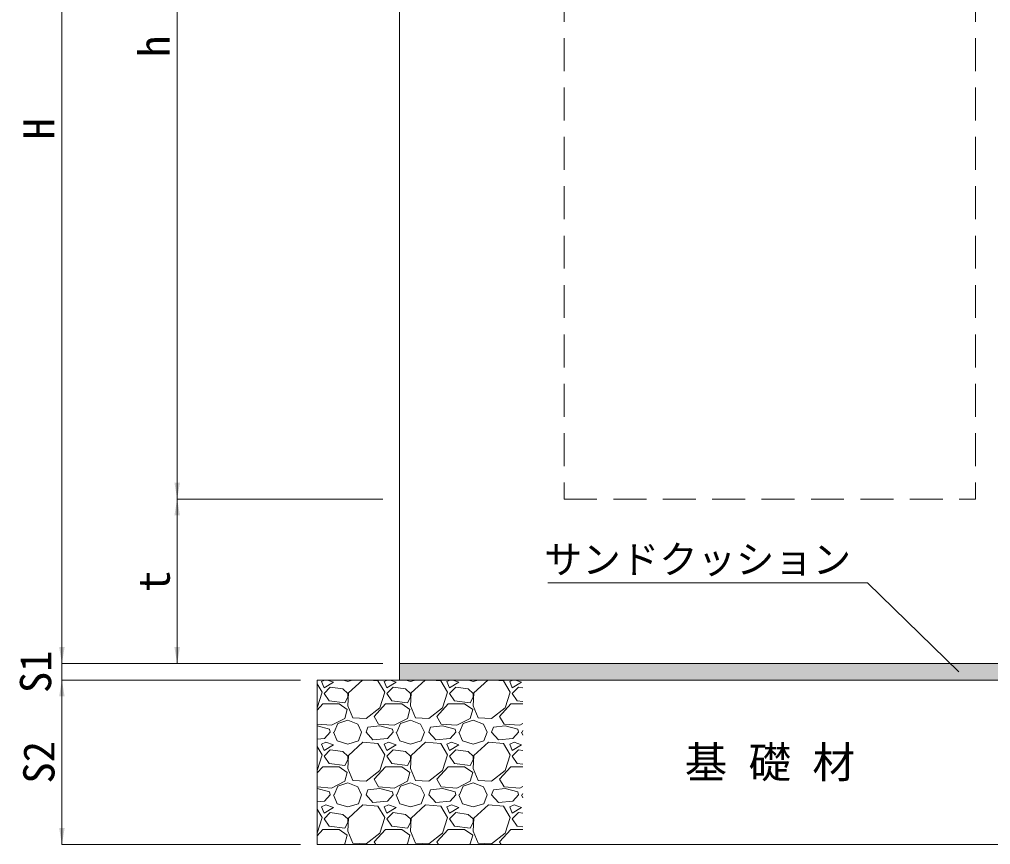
# Model space of a CAD drawing. Units: millimetres at full size; details may follow other scales. Extents: x 77366 to 106166, y -28085 to 6898.
# Drawn here: x 86254 to 87434, y 2743 to 3746 of the extents above; entities that cross this region are included whole.
import ezdxf
from ezdxf.enums import TextEntityAlignment as Align

# ---------------------------------------------------------------- set-up
doc = ezdxf.new("R2010")
doc.units = ezdxf.units.MM
doc.header["$LTSCALE"] = 50
doc.linetypes.add('USER2', pattern=[1.2, 0.8, -0.4])
doc.layers.add('モルタル', color=7, linetype='Continuous')
doc.layers.add('文字', color=7, linetype='Continuous')
for name, color, linetype, lineweight in [('基礎', 7, 'Continuous', 5), ('寸法線', 7, 'Continuous', 13), ('引出線', 4, 'Continuous', 13), ('本体', 2, 'Continuous', 20)]:
    doc.layers.add(name, color=color, linetype=linetype, lineweight=lineweight)
doc.styles.add('ＭＳ ゴシック', font='')
doc.styles.get('ＭＳ ゴシック').set_extended_font_data('MS Gothic')

# ---------------------------------------------------------------- blocks, each defined once
blk = doc.blocks.new('filled_arrow')
at = {"color": 0, "linetype": 'Continuous', "lineweight": -2}
blk.add_solid([(7.5, 1.25), (0, 0), (7.5, -1.25)], dxfattribs=at)

msp = doc.modelspace()

# ---------------------------------------------------------------- hatches: boundary and pattern name
at = {"layer": 'モルタル'}
msp.add_hatch(color=256, dxfattribs=at).paths.add_polyline_path([(87615.8, 2963.06), (86715.8, 2963.06), (86715.8, 2943.06), (87615.8, 2943.06)])

# ---------------------------------------------------------------- linework, layer by layer
at = {"layer": '基礎', "color": 3, "lineweight": 20}
for p, q in [((86615.8, 2943.06), (87715.8, 2943.06)), ((86615.8, 2943.06), (86615.8, 2743.06)), ((86615.8, 2743.06), (87715.8, 2743.06))]:
    msp.add_line(p, q, dxfattribs=at)
at = {"layer": '基礎'}
for p, q in [((86621.91, 2928.41), (86615.8, 2938.41)), ((86625.11, 2943.06), (86621.15, 2941.36)), ((86621.15, 2941.36), (86624.19, 2933.74)), ((86624.19, 2933.74), (86635.62, 2940.6)), ((86635.62, 2940.6), (86628.24, 2943.06)), ((86647.37, 2943.06), (86653.15, 2941.36)), ((86653.15, 2941.36), (86658.93, 2943.06)), ((86670.8, 2943.06), (86653.91, 2927.65)), ((86689.73, 2942.12), (86678.47, 2943.06)), ((86698.11, 2928.41), (86689.73, 2942.12)), ((86701.31, 2943.06), (86697.35, 2941.36)), ((86697.35, 2941.36), (86700.39, 2933.74)), ((86700.39, 2933.74), (86711.82, 2940.6)), ((86711.82, 2940.6), (86704.44, 2943.06)), ((86723.57, 2943.06), (86729.35, 2941.36)), ((86729.35, 2941.36), (86735.13, 2943.06)), ((86747, 2943.06), (86730.11, 2927.65)), ((86765.93, 2942.12), (86754.67, 2943.06)), ((86774.31, 2928.41), (86765.93, 2942.12)), ((86777.51, 2943.06), (86773.55, 2941.36)), ((86773.55, 2941.36), (86776.59, 2933.74)), ((86776.59, 2933.74), (86788.02, 2940.6)), ((86788.02, 2940.6), (86780.64, 2943.06)), ((86799.77, 2943.06), (86805.55, 2941.36)), ((86805.55, 2941.36), (86811.33, 2943.06)), ((86823.2, 2943.06), (86806.31, 2927.65)), ((86842.13, 2942.12), (86830.87, 2943.06)), ((86850.51, 2928.41), (86842.13, 2942.12)), ((86853.71, 2943.06), (86849.75, 2941.36)), ((86849.75, 2941.36), (86852.79, 2933.74)), ((86852.79, 2933.74), (86864.22, 2940.6)), ((86864.22, 2940.6), (86856.84, 2943.06)), ((86615.81, 2909.36), (86621.91, 2928.41)), ((86631.81, 2934.5), (86624.19, 2926.88)), ((86624.19, 2926.88), (86630.29, 2917.74)), ((86647.05, 2932.22), (86631.81, 2934.5)), ((86653.15, 2926.88), (86647.05, 2932.22)), ((86653.91, 2927.65), (86653.15, 2911.64)), ((86653.15, 2922.31), (86653.15, 2926.88)), ((86692.01, 2909.36), (86698.11, 2928.41)), ((86708.01, 2934.5), (86700.39, 2926.88)), ((86700.39, 2926.88), (86706.49, 2917.74)), ((86723.25, 2932.22), (86708.01, 2934.5)), ((86729.35, 2926.88), (86723.25, 2932.22)), ((86730.11, 2927.65), (86729.35, 2911.64)), ((86729.35, 2922.31), (86729.35, 2926.88)), ((86768.21, 2909.36), (86774.31, 2928.41)), ((86784.21, 2934.5), (86776.59, 2926.88)), ((86776.59, 2926.88), (86782.69, 2917.74)), ((86799.45, 2932.22), (86784.21, 2934.5)), ((86805.55, 2926.88), (86799.45, 2932.22)), ((86806.31, 2927.65), (86805.55, 2911.64)), ((86805.55, 2922.31), (86805.55, 2926.88)), ((86844.41, 2909.36), (86850.51, 2928.41)), ((86860.41, 2934.5), (86852.79, 2926.88)), ((86852.79, 2926.88), (86858.89, 2917.74)), ((86865.8, 2933.7), (86860.41, 2934.5)), ((86615.8, 2906.29), (86622.67, 2913.93)), ((86622.67, 2913.93), (86642.48, 2913.93)), ((86630.29, 2917.74), (86649.34, 2915.45)), ((86642.48, 2913.93), (86652.39, 2907.07)), ((86649.34, 2915.45), (86653.15, 2922.31)), ((86685.15, 2898.69), (86698.87, 2913.93)), ((86698.87, 2913.93), (86718.68, 2913.93)), ((86706.49, 2917.74), (86725.54, 2915.45)), ((86718.68, 2913.93), (86728.59, 2907.07)), ((86725.54, 2915.45), (86729.35, 2922.31)), ((86761.35, 2898.69), (86775.07, 2913.93)), ((86775.07, 2913.93), (86794.88, 2913.93)), ((86782.69, 2917.74), (86801.74, 2915.45)), ((86794.88, 2913.93), (86804.79, 2907.07)), ((86801.74, 2915.45), (86805.55, 2922.31)), ((86837.55, 2898.69), (86851.27, 2913.93)), ((86851.27, 2913.93), (86865.8, 2913.93)), ((86858.89, 2917.74), (86865.8, 2916.91)), ((86615.8, 2909.35), (86615.81, 2909.36)), ((86652.39, 2907.07), (86649.34, 2896.4)), ((86653.15, 2911.64), (86659.25, 2897.17)), ((86675.25, 2896.4), (86692.01, 2909.36)), ((86728.59, 2907.07), (86725.54, 2896.4)), ((86729.35, 2911.64), (86735.45, 2897.17)), ((86751.45, 2896.4), (86768.21, 2909.36)), ((86804.79, 2907.07), (86801.74, 2896.4)), ((86805.55, 2911.64), (86811.65, 2897.17)), ((86827.65, 2896.4), (86844.41, 2909.36)), ((86649.34, 2896.4), (86633.34, 2888.02)), ((86640.96, 2890.31), (86653.15, 2894.12)), ((86653.15, 2894.12), (86665.34, 2889.55)), ((86659.25, 2897.17), (86675.25, 2896.4)), ((86690.49, 2889.55), (86685.15, 2898.69)), ((86725.54, 2896.4), (86709.54, 2888.02)), ((86717.16, 2890.31), (86729.35, 2894.12)), ((86729.35, 2894.12), (86741.54, 2889.55)), ((86735.45, 2897.17), (86751.45, 2896.4)), ((86766.69, 2889.55), (86761.35, 2898.69)), ((86801.74, 2896.4), (86785.74, 2888.02)), ((86793.36, 2890.31), (86805.55, 2894.12)), ((86805.55, 2894.12), (86817.74, 2889.55)), ((86811.65, 2897.17), (86827.65, 2896.4)), ((86842.89, 2889.55), (86837.55, 2898.69)), ((86633.34, 2888.02), (86615.8, 2889.43)), ((86615.81, 2887.26), (86615.8, 2887.26)), ((86631.05, 2883.45), (86615.81, 2887.26)), ((86631.81, 2879.64), (86624.96, 2872.02)), ((86631.81, 2879.64), (86631.05, 2883.45)), ((86635.62, 2879.64), (86640.2, 2868.97)), ((86636.39, 2879.64), (86640.96, 2890.31)), ((86665.34, 2889.55), (86669.91, 2879.64)), ((86666.1, 2868.97), (86669.91, 2879.64)), ((86675.25, 2879.64), (86677.53, 2885.74)), ((86683.63, 2870.5), (86675.25, 2879.64)), ((86692.01, 2887.26), (86677.53, 2885.74)), ((86709.54, 2888.02), (86690.49, 2889.55)), ((86707.25, 2883.45), (86692.01, 2887.26)), ((86708.01, 2879.64), (86701.16, 2872.02)), ((86708.01, 2879.64), (86707.25, 2883.45)), ((86711.82, 2879.64), (86716.4, 2868.97)), ((86712.59, 2879.64), (86717.16, 2890.31)), ((86741.54, 2889.55), (86746.11, 2879.64)), ((86742.3, 2868.97), (86746.11, 2879.64)), ((86751.45, 2879.64), (86753.73, 2885.74)), ((86759.83, 2870.5), (86751.45, 2879.64)), ((86768.21, 2887.26), (86753.73, 2885.74)), ((86785.74, 2888.02), (86766.69, 2889.55)), ((86783.45, 2883.45), (86768.21, 2887.26)), ((86784.21, 2879.64), (86777.36, 2872.02)), ((86784.21, 2879.64), (86783.45, 2883.45)), ((86788.02, 2879.64), (86792.6, 2868.97)), ((86788.79, 2879.64), (86793.36, 2890.31)), ((86817.74, 2889.55), (86822.31, 2879.64)), ((86818.5, 2868.97), (86822.31, 2879.64)), ((86827.65, 2879.64), (86829.93, 2885.74)), ((86836.03, 2870.5), (86827.65, 2879.64)), ((86844.41, 2887.26), (86829.93, 2885.74)), ((86861.94, 2888.02), (86842.89, 2889.55)), ((86859.65, 2883.45), (86844.41, 2887.26)), ((86860.41, 2879.64), (86853.56, 2872.02)), ((86860.41, 2879.64), (86859.65, 2883.45)), ((86865.8, 2890.04), (86861.94, 2888.02)), ((86864.22, 2879.64), (86865.8, 2875.97)), ((86864.99, 2879.64), (86865.8, 2881.53)), ((86624.96, 2872.02), (86615.8, 2871.22)), ((86626.48, 2867.45), (86621.15, 2865.16)), ((86635.62, 2864.4), (86626.48, 2867.45)), ((86640.2, 2868.97), (86653.15, 2865.16)), ((86653.15, 2865.16), (86666.1, 2868.97)), ((86671.44, 2867.45), (86653.91, 2851.45)), ((86689.73, 2865.92), (86671.44, 2867.45)), ((86701.16, 2872.02), (86683.63, 2870.5)), ((86702.68, 2867.45), (86697.35, 2865.16)), ((86711.82, 2864.4), (86702.68, 2867.45)), ((86716.4, 2868.97), (86729.35, 2865.16)), ((86729.35, 2865.16), (86742.3, 2868.97)), ((86747.64, 2867.45), (86730.11, 2851.45)), ((86765.93, 2865.92), (86747.64, 2867.45)), ((86777.36, 2872.02), (86759.83, 2870.5)), ((86778.88, 2867.45), (86773.55, 2865.16)), ((86788.02, 2864.4), (86778.88, 2867.45)), ((86792.6, 2868.97), (86805.55, 2865.16)), ((86805.55, 2865.16), (86818.5, 2868.97)), ((86823.84, 2867.45), (86806.31, 2851.45)), ((86842.13, 2865.92), (86823.84, 2867.45)), ((86853.56, 2872.02), (86836.03, 2870.5)), ((86855.08, 2867.45), (86849.75, 2865.16)), ((86864.22, 2864.4), (86855.08, 2867.45)), ((86621.91, 2852.21), (86615.8, 2862.21)), ((86621.15, 2865.16), (86624.19, 2857.54)), ((86624.19, 2857.54), (86635.62, 2864.4)), ((86631.81, 2858.3), (86624.19, 2850.68)), ((86647.05, 2856.02), (86631.81, 2858.3)), ((86653.15, 2850.68), (86647.05, 2856.02)), ((86698.11, 2852.21), (86689.73, 2865.92)), ((86697.35, 2865.16), (86700.39, 2857.54)), ((86700.39, 2857.54), (86711.82, 2864.4)), ((86708.01, 2858.3), (86700.39, 2850.68)), ((86723.25, 2856.02), (86708.01, 2858.3)), ((86729.35, 2850.68), (86723.25, 2856.02)), ((86774.31, 2852.21), (86765.93, 2865.92)), ((86773.55, 2865.16), (86776.59, 2857.54)), ((86776.59, 2857.54), (86788.02, 2864.4)), ((86784.21, 2858.3), (86776.59, 2850.68)), ((86799.45, 2856.02), (86784.21, 2858.3)), ((86805.55, 2850.68), (86799.45, 2856.02)), ((86850.51, 2852.21), (86842.13, 2865.92)), ((86849.75, 2865.16), (86852.79, 2857.54)), ((86852.79, 2857.54), (86864.22, 2864.4)), ((86860.41, 2858.3), (86852.79, 2850.68)), ((86865.8, 2857.5), (86860.41, 2858.3)), ((86615.81, 2833.16), (86621.91, 2852.21)), ((86624.19, 2850.68), (86630.29, 2841.54)), ((86649.34, 2839.25), (86653.15, 2846.11)), ((86653.91, 2851.45), (86653.15, 2835.44)), ((86653.15, 2846.11), (86653.15, 2850.68)), ((86692.01, 2833.16), (86698.11, 2852.21)), ((86700.39, 2850.68), (86706.49, 2841.54)), ((86725.54, 2839.25), (86729.35, 2846.11)), ((86730.11, 2851.45), (86729.35, 2835.44)), ((86729.35, 2846.11), (86729.35, 2850.68)), ((86768.21, 2833.16), (86774.31, 2852.21)), ((86776.59, 2850.68), (86782.69, 2841.54)), ((86801.74, 2839.25), (86805.55, 2846.11)), ((86806.31, 2851.45), (86805.55, 2835.44)), ((86805.55, 2846.11), (86805.55, 2850.68)), ((86844.41, 2833.16), (86850.51, 2852.21)), ((86852.79, 2850.68), (86858.89, 2841.54)), ((86615.8, 2830.09), (86622.67, 2837.73)), ((86615.8, 2833.15), (86615.81, 2833.16)), ((86622.67, 2837.73), (86642.48, 2837.73)), ((86630.29, 2841.54), (86649.34, 2839.25)), ((86642.48, 2837.73), (86652.39, 2830.87)), ((86653.15, 2835.44), (86659.25, 2820.97)), ((86675.25, 2820.2), (86692.01, 2833.16)), ((86685.15, 2822.49), (86698.87, 2837.73)), ((86698.87, 2837.73), (86718.68, 2837.73)), ((86706.49, 2841.54), (86725.54, 2839.25)), ((86718.68, 2837.73), (86728.59, 2830.87)), ((86729.35, 2835.44), (86735.45, 2820.97)), ((86751.45, 2820.2), (86768.21, 2833.16)), ((86761.35, 2822.49), (86775.07, 2837.73)), ((86775.07, 2837.73), (86794.88, 2837.73)), ((86782.69, 2841.54), (86801.74, 2839.25)), ((86794.88, 2837.73), (86804.79, 2830.87)), ((86805.55, 2835.44), (86811.65, 2820.97)), ((86827.65, 2820.2), (86844.41, 2833.16)), ((86837.55, 2822.49), (86851.27, 2837.73)), ((86851.27, 2837.73), (86865.8, 2837.73)), ((86858.89, 2841.54), (86865.8, 2840.71)), ((86649.34, 2820.2), (86633.34, 2811.82)), ((86652.39, 2830.87), (86649.34, 2820.2)), ((86659.25, 2820.97), (86675.25, 2820.2)), ((86690.49, 2813.35), (86685.15, 2822.49)), ((86725.54, 2820.2), (86709.54, 2811.82)), ((86728.59, 2830.87), (86725.54, 2820.2)), ((86735.45, 2820.97), (86751.45, 2820.2)), ((86766.69, 2813.35), (86761.35, 2822.49)), ((86801.74, 2820.2), (86785.74, 2811.82)), ((86804.79, 2830.87), (86801.74, 2820.2)), ((86811.65, 2820.97), (86827.65, 2820.2)), ((86842.89, 2813.35), (86837.55, 2822.49)), ((86633.34, 2811.82), (86615.8, 2813.23)), ((86615.81, 2811.06), (86615.8, 2811.06)), ((86631.05, 2807.25), (86615.81, 2811.06)), ((86636.39, 2803.44), (86640.96, 2814.11)), ((86640.96, 2814.11), (86653.15, 2817.92)), ((86653.15, 2817.92), (86665.34, 2813.35)), ((86665.34, 2813.35), (86669.91, 2803.44)), ((86675.25, 2803.44), (86677.53, 2809.54)), ((86692.01, 2811.06), (86677.53, 2809.54)), ((86709.54, 2811.82), (86690.49, 2813.35)), ((86707.25, 2807.25), (86692.01, 2811.06)), ((86712.59, 2803.44), (86717.16, 2814.11)), ((86717.16, 2814.11), (86729.35, 2817.92)), ((86729.35, 2817.92), (86741.54, 2813.35)), ((86741.54, 2813.35), (86746.11, 2803.44)), ((86751.45, 2803.44), (86753.73, 2809.54)), ((86768.21, 2811.06), (86753.73, 2809.54)), ((86785.74, 2811.82), (86766.69, 2813.35)), ((86783.45, 2807.25), (86768.21, 2811.06)), ((86788.79, 2803.44), (86793.36, 2814.11)), ((86793.36, 2814.11), (86805.55, 2817.92)), ((86805.55, 2817.92), (86817.74, 2813.35)), ((86817.74, 2813.35), (86822.31, 2803.44)), ((86827.65, 2803.44), (86829.93, 2809.54)), ((86844.41, 2811.06), (86829.93, 2809.54)), ((86861.94, 2811.82), (86842.89, 2813.35)), ((86859.65, 2807.25), (86844.41, 2811.06)), ((86865.8, 2813.84), (86861.94, 2811.82)), ((86631.81, 2803.44), (86624.96, 2795.82)), ((86631.81, 2803.44), (86631.05, 2807.25)), ((86635.62, 2803.44), (86640.2, 2792.77)), ((86666.1, 2792.77), (86669.91, 2803.44)), ((86683.63, 2794.3), (86675.25, 2803.44)), ((86708.01, 2803.44), (86701.16, 2795.82)), ((86708.01, 2803.44), (86707.25, 2807.25)), ((86711.82, 2803.44), (86716.4, 2792.77)), ((86742.3, 2792.77), (86746.11, 2803.44)), ((86759.83, 2794.3), (86751.45, 2803.44)), ((86784.21, 2803.44), (86777.36, 2795.82)), ((86784.21, 2803.44), (86783.45, 2807.25)), ((86788.02, 2803.44), (86792.6, 2792.77)), ((86818.5, 2792.77), (86822.31, 2803.44)), ((86836.03, 2794.3), (86827.65, 2803.44)), ((86860.41, 2803.44), (86853.56, 2795.82)), ((86860.41, 2803.44), (86859.65, 2807.25)), ((86864.22, 2803.44), (86865.8, 2799.77)), ((86864.99, 2803.44), (86865.8, 2805.33)), ((86624.96, 2795.82), (86615.8, 2795.02)), ((86621.91, 2776.01), (86615.8, 2786.01)), ((86626.48, 2791.25), (86621.15, 2788.96)), ((86621.15, 2788.96), (86624.19, 2781.34)), ((86624.19, 2781.34), (86635.62, 2788.2)), ((86635.62, 2788.2), (86626.48, 2791.25)), ((86640.2, 2792.77), (86653.15, 2788.96)), ((86653.15, 2788.96), (86666.1, 2792.77)), ((86671.44, 2791.25), (86653.91, 2775.25)), ((86689.73, 2789.72), (86671.44, 2791.25)), ((86701.16, 2795.82), (86683.63, 2794.3)), ((86698.11, 2776.01), (86689.73, 2789.72)), ((86702.68, 2791.25), (86697.35, 2788.96)), ((86697.35, 2788.96), (86700.39, 2781.34)), ((86700.39, 2781.34), (86711.82, 2788.2)), ((86711.82, 2788.2), (86702.68, 2791.25)), ((86716.4, 2792.77), (86729.35, 2788.96)), ((86729.35, 2788.96), (86742.3, 2792.77)), ((86747.64, 2791.25), (86730.11, 2775.25)), ((86765.93, 2789.72), (86747.64, 2791.25)), ((86777.36, 2795.82), (86759.83, 2794.3)), ((86774.31, 2776.01), (86765.93, 2789.72)), ((86778.88, 2791.25), (86773.55, 2788.96)), ((86773.55, 2788.96), (86776.59, 2781.34)), ((86776.59, 2781.34), (86788.02, 2788.2)), ((86788.02, 2788.2), (86778.88, 2791.25)), ((86792.6, 2792.77), (86805.55, 2788.96)), ((86805.55, 2788.96), (86818.5, 2792.77)), ((86823.84, 2791.25), (86806.31, 2775.25)), ((86842.13, 2789.72), (86823.84, 2791.25)), ((86853.56, 2795.82), (86836.03, 2794.3)), ((86850.51, 2776.01), (86842.13, 2789.72)), ((86855.08, 2791.25), (86849.75, 2788.96)), ((86849.75, 2788.96), (86852.79, 2781.34)), ((86852.79, 2781.34), (86864.22, 2788.2)), ((86864.22, 2788.2), (86855.08, 2791.25)), ((86615.81, 2756.96), (86621.91, 2776.01)), ((86631.81, 2782.1), (86624.19, 2774.48)), ((86624.19, 2774.48), (86630.29, 2765.34)), ((86647.05, 2779.82), (86631.81, 2782.1)), ((86653.15, 2774.48), (86647.05, 2779.82)), ((86653.91, 2775.25), (86653.15, 2759.24)), ((86653.15, 2769.91), (86653.15, 2774.48)), ((86692.01, 2756.96), (86698.11, 2776.01)), ((86708.01, 2782.1), (86700.39, 2774.48)), ((86700.39, 2774.48), (86706.49, 2765.34)), ((86723.25, 2779.82), (86708.01, 2782.1)), ((86729.35, 2774.48), (86723.25, 2779.82)), ((86730.11, 2775.25), (86729.35, 2759.24)), ((86729.35, 2769.91), (86729.35, 2774.48)), ((86768.21, 2756.96), (86774.31, 2776.01)), ((86784.21, 2782.1), (86776.59, 2774.48)), ((86776.59, 2774.48), (86782.69, 2765.34)), ((86799.45, 2779.82), (86784.21, 2782.1)), ((86805.55, 2774.48), (86799.45, 2779.82)), ((86806.31, 2775.25), (86805.55, 2759.24)), ((86805.55, 2769.91), (86805.55, 2774.48)), ((86844.41, 2756.96), (86850.51, 2776.01)), ((86860.41, 2782.1), (86852.79, 2774.48)), ((86852.79, 2774.48), (86858.89, 2765.34)), ((86865.8, 2781.3), (86860.41, 2782.1)), ((86615.8, 2753.89), (86622.67, 2761.53)), ((86622.67, 2761.53), (86642.48, 2761.53)), ((86630.29, 2765.34), (86649.34, 2763.05)), ((86642.48, 2761.53), (86652.39, 2754.67)), ((86649.34, 2763.05), (86653.15, 2769.91)), ((86685.15, 2746.29), (86698.87, 2761.53)), ((86698.87, 2761.53), (86718.68, 2761.53)), ((86706.49, 2765.34), (86725.54, 2763.05)), ((86718.68, 2761.53), (86728.59, 2754.67)), ((86725.54, 2763.05), (86729.35, 2769.91)), ((86761.35, 2746.29), (86775.07, 2761.53)), ((86775.07, 2761.53), (86794.88, 2761.53)), ((86782.69, 2765.34), (86801.74, 2763.05)), ((86794.88, 2761.53), (86804.79, 2754.67)), ((86801.74, 2763.05), (86805.55, 2769.91)), ((86837.55, 2746.29), (86851.27, 2761.53)), ((86851.27, 2761.53), (86865.8, 2761.53)), ((86858.89, 2765.34), (86865.8, 2764.51)), ((86615.8, 2756.95), (86615.81, 2756.96)), ((86652.39, 2754.67), (86649.34, 2744)), ((86653.15, 2759.24), (86659.25, 2744.77)), ((86675.25, 2744), (86692.01, 2756.96)), ((86728.59, 2754.67), (86725.54, 2744)), ((86729.35, 2759.24), (86735.45, 2744.77)), ((86751.45, 2744), (86768.21, 2756.96)), ((86804.79, 2754.67), (86801.74, 2744)), ((86805.55, 2759.24), (86811.65, 2744.77)), ((86827.65, 2744), (86844.41, 2756.96)), ((86649.34, 2744), (86647.54, 2743.06)), ((86659.25, 2744.77), (86675.25, 2744)), ((86687.04, 2743.06), (86685.15, 2746.29)), ((86725.54, 2744), (86723.74, 2743.06)), ((86735.45, 2744.77), (86751.45, 2744)), ((86763.24, 2743.06), (86761.35, 2746.29)), ((86801.74, 2744), (86799.94, 2743.06)), ((86811.65, 2744.77), (86827.65, 2744)), ((86839.44, 2743.06), (86837.55, 2746.29))]:
    msp.add_line(p, q, dxfattribs=at)
at = {"layer": '寸法線'}
for p, q in [((86305.8, 2963.06), (86305.8, 4263.06)), ((86445.8, 4263.06), (86445.8, 3163.06)), ((86695.8, 3163.06), (86445.8, 3163.06)), ((86445.8, 3163.06), (86445.8, 2963.06)), ((86695.8, 3163.06), (86445.8, 3163.06)), ((86305.8, 3003.06), (86305.8, 2903.06)), ((86695.8, 2963.06), (86305.8, 2963.06)), ((86695.8, 2963.06), (86305.8, 2963.06)), ((86695.8, 2963.06), (86445.8, 2963.06)), ((86595.8, 2943.06), (86305.8, 2943.06)), ((86305.8, 2943.06), (86305.8, 2743.06)), ((86595.8, 2943.06), (86305.8, 2943.06)), ((86595.8, 2743.06), (86305.8, 2743.06))]:
    msp.add_line(p, q, dxfattribs=at)
at = {"layer": '引出線'}
msp.add_lwpolyline([(87395.43, 2953.06), (87284.49, 3061.33), (86896.27, 3061.33)], dxfattribs=at)
at = {"layer": '本体', "linetype": 'USER2', "lineweight": 9}
for p, q in [((86915.8, 4263.06), (86915.8, 3163.06)), ((87415.8, 4263.06), (87415.8, 3163.06)), ((86915.8, 3163.06), (87415.8, 3163.06))]:
    msp.add_line(p, q, dxfattribs=at)
at = {"layer": '本体'}
for p, q in [((86715.8, 4257.06), (86715.8, 2963.06)), ((86715.8, 2963.06), (87615.8, 2963.06)), ((86715.8, 2963.06), (86715.8, 2943.06)), ((86715.8, 2943.06), (87615.8, 2943.06))]:
    msp.add_line(p, q, dxfattribs=at)

# ---------------------------------------------------------------- block references
at = {"layer": '寸法線', "xscale": 2.67, "yscale": 2.67}
for p, rotation in [((86445.8, 3163.06), 90), ((86445.8, 3163.06), 270), ((86305.8, 2963.06), 90), ((86305.8, 2963.06), 90), ((86445.8, 2963.06), 90), ((86305.8, 2943.06), 270), ((86305.8, 2943.06), 270), ((86305.8, 2743.06), 90)]:
    msp.add_blockref('filled_arrow', p, dxfattribs=dict(at, rotation=rotation))
at = {"layer": '引出線', "xscale": 0.133, "yscale": 0.133, "rotation": 135.7}
msp.add_blockref('filled_arrow', (87395.43, 2953.06), dxfattribs=at)

# ---------------------------------------------------------------- texts
at = {"layer": '寸法線', "style": 'ＭＳ ゴシック'}
for s, p in [('h', (86417.8, 3713.06)), ('H', (86277.8, 3613.06)), ('t', (86417.8, 3063.06)), ('S1', (86273.8, 2953.06)), ('S2', (86277.8, 2843.06))]:
    msp.add_text(s, height=37.98, rotation=90, dxfattribs=at).set_placement(p, align=Align.MIDDLE_CENTER)
at = {"layer": '引出線', "style": 'ＭＳ ゴシック'}
msp.add_text('サンドクッション', height=34.18, dxfattribs=at).set_placement((87264.49, 3106.72), align=Align.TOP_RIGHT)
at = {"layer": '文字', "style": 'ＭＳ ゴシック'}
msp.add_text('基 礎 材', height=37.98, dxfattribs=at).set_placement((87165.8, 2843.06), align=Align.MIDDLE_CENTER)

doc.saveas('drawing.dxf')
